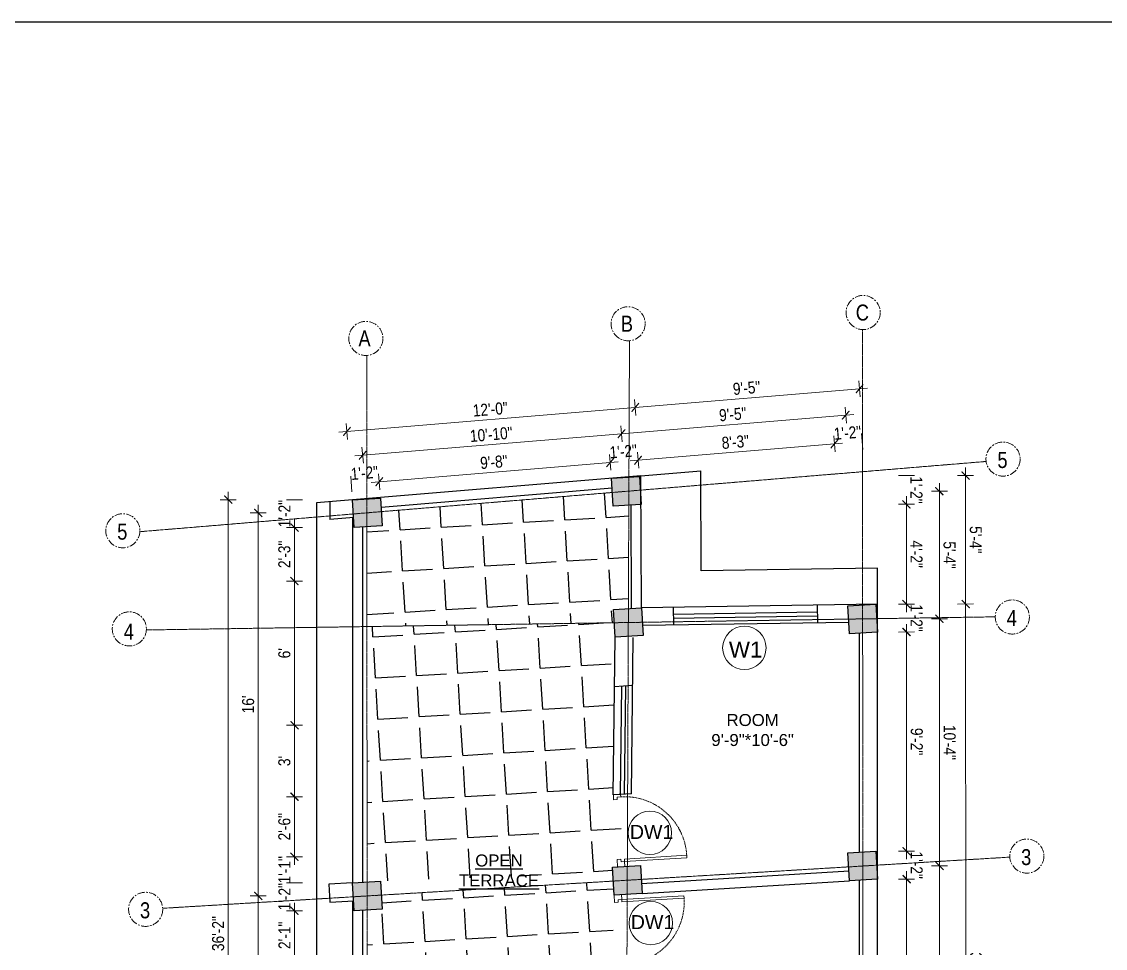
# Model space of a CAD drawing. Header units: inches. Extents: x -10117506 to -5032697, y -6529230 to -3253155.
# Drawn here: x -5048944 to -5048403, y -3256855 to -3256391 of the extents above; entities that cross this region are included whole.
import ezdxf

# ---------------------------------------------------------------- set-up
doc = ezdxf.new("R2010")
doc.units = ezdxf.units.IN
doc.header["$LTSCALE"] = 2
doc.header["$MEASUREMENT"] = 0
doc.header["$PDMODE"] = 34
doc.linetypes.add('CENTER', pattern=[2, 1.25, -0.25, 0.25, -0.25])
doc.linetypes.add('HIDDEN', pattern=[0.375, 0.25, -0.125])
doc.layers.get('0').update_dxf_attribs({"linetype": 'CONTINUOUS'})
doc.layers.get('DEFPOINTS').update_dxf_attribs({"color": 141, "linetype": 'CONTINUOUS'})
doc.layers.add('A-Hatch', color=7, linetype='CONTINUOUS')
for name, color, linetype, lineweight in [('Annotate-Lite.w', 177, 'CONTINUOUS', 9), ('Annotations-Bold.w', 177, 'CONTINUOUS', 13), ('DIM 1-100', 4, 'CONTINUOUS', 13), ('Door-Window.w', 4, 'CONTINUOUS', 15), ('TEXT', 181, 'CONTINUOUS', 25)]:
    doc.layers.add(name, color=color, linetype=linetype, lineweight=lineweight)
doc.styles.add('ARAIL', font='ARIALN.TTF')
doc.styles.add('arial.', font='arial.ttf')
doc.styles.add('gaurav', font='arial.ttf')
doc.styles.get("Standard").update_dxf_attribs({"font": 'ARIALN.TTF'})
doc.dimstyles.new('1 by 96', dxfattribs={"dimtxt": 6, "dimasz": 4, "dimexe": 4, "dimexo": 4, "dimgap": 2, "dimtad": 1, "dimdec": 0, "dimzin": 0, "dimdsep": 46, "dimlunit": 4, "dimtxsty": 'Standard', "dimblk": 'ARCHTICK', "dimcen": 0, "dimdle": 4, "dimadec": 0, "dimazin": 0, "dimtfac": 1, "dimtdec": 0, "dimtix": 1, "dimtofl": 0, "dimtmove": 1, "dimatfit": 3, "dimldrblk": 'ARCHTICK', "dimfxl": 4, "dimfxlon": 1, "dimtolj": 1, "dimtzin": 0, "dimlwd": -1, "dimlwe": -1, "dimarcsym": 0})
pattern_1 = [(3.45713447, (-205718.823, 300270.725), (-1.243724074, 20.587466465), [15, -5.625]), (93.45713447, (-205718.823, 300270.725), (-20.587466465, -1.243724074), [15, -5.625])]

# ---------------------------------------------------------------- blocks, each defined once
blk = doc.blocks.new('3-0')
at = {"ltscale": 3}
for p, q in [((11063.05, 10097.68), (11065.97, 10099.9)), ((11063.05, 10097.68), (11064.53, 10095.73)), ((11065.99, 10096.84), (11064.53, 10095.73)), ((11065.25, 10097.81), (11066.71, 10098.92)), ((11065.99, 10096.84), (11065.25, 10097.81)), ((11065.97, 10099.9), (11066.71, 10098.92)), ((11085.5, 10074.13), (11110.32, 10092.96)), ((11086.24, 10073.15), (11111.05, 10091.97)), ((11111.05, 10091.97), (11110.32, 10092.96)), ((11084.04, 10073.02), (11082.57, 10071.91)), ((11082.57, 10071.91), (11084.79, 10068.98)), ((11084.04, 10073.02), (11084.78, 10072.04)), ((11084.78, 10072.04), (11086.24, 10073.15)), ((11084.79, 10068.98), (11087.72, 10071.2)), ((11086.24, 10073.15), (11085.5, 10074.13)), ((11087.72, 10071.2), (11086.24, 10073.15))]:
    blk.add_line(p, q, dxfattribs=at)
at = {"layer": 'Door-Window.w', "color": 9, "linetype": 'HIDDEN', "lineweight": 18}
blk.add_arc((11085.5, 10074.13), 31.16, 37.1906, 127.1465, dxfattribs=at)
blk = doc.blocks.new('_ArchTick')
at = {"color": 0, "linetype": 'ByBlock', "const_width": 0.15}
blk.add_lwpolyline([(-0.5, -0.5), (0.5, 0.5)], dxfattribs=at)
blk = doc.blocks.new('*D1040')
at = {"layer": 'DEFPOINTS', "color": 0, "ltscale": 0.5, "transparency": 16777216}
for p in [(-5048644.45, -3256597.2), (-5048642.05, -3256625.98), (-5048771.46, -3256636.74)]:
    blk.add_point(p, dxfattribs=at)
at = {"layer": 'DIM 1-100', "color": 0, "ltscale": 0.5, "transparency": 16777216}
for p, q in [((-5048644.12, -3256601.19), (-5048644.78, -3256593.22)), ((-5048777.84, -3256608.29), (-5048640.46, -3256596.87)), ((-5048773.52, -3256611.95), (-5048774.19, -3256603.97))]:
    blk.add_line(p, q, dxfattribs=at)
at = {"layer": 'DIM 1-100', "color": 0, "ltscale": 0.5, "transparency": 16777216, "xscale": 4, "yscale": 4, "zscale": 4}
for p, rotation in [((-5048644.45, -3256597.2), 4.751526984860195), ((-5048773.86, -3256607.96), 184.7515269848602)]:
    blk.add_blockref('_ArchTick', p, dxfattribs=dict(at, rotation=rotation))
at = {"layer": 'DIM 1-100', "color": 0, "ltscale": 0.5, "transparency": 16777216, "insert": (-5048709.57, -3256597.54), "char_height": 6, "attachment_point": 5, "rotation": 4.7515}
blk.add_mtext('\\A1;10\'-10"', dxfattribs=at)
blk = doc.blocks.new('*D1041')
at = {"layer": 'DEFPOINTS', "color": 0, "ltscale": 0.5, "transparency": 16777216}
for p in [(-5048636.16, -3256610.45), (-5048649.46, -3256619.42), (-5048635.49, -3256618.58)]:
    blk.add_point(p, dxfattribs=at)
at = {"layer": 'DIM 1-100', "color": 0, "ltscale": 0.5, "transparency": 16777216}
for p, q in [((-5048649.79, -3256615.43), (-5048650.44, -3256607.63)), ((-5048635.83, -3256614.44), (-5048636.5, -3256606.47))]:
    blk.add_line(p, q, dxfattribs=at)
at = {"layer": 'DIM 1-100', "color": 0, "ltscale": 0.5, "transparency": 16777216, "insert": (-5048643.55, -3256606.04), "char_height": 6, "attachment_point": 5, "rotation": 4.7515}
blk.add_mtext('\\A1;1\'-2"', dxfattribs=at)
blk = doc.blocks.new('*D1042')
at = {"layer": 'DEFPOINTS', "color": 0, "ltscale": 0.5, "transparency": 16777216}
for p in [(-5048765.57, -3256621.21), (-5048649.46, -3256619.42), (-5048764.9, -3256629.33)]:
    blk.add_point(p, dxfattribs=at)
at = {"layer": 'DIM 1-100', "color": 0, "ltscale": 0.5, "transparency": 16777216}
for p, q in [((-5048646.13, -3256611.28), (-5048769.56, -3256621.54)), ((-5048649.79, -3256615.43), (-5048650.44, -3256607.63)), ((-5048765.24, -3256625.2), (-5048765.9, -3256617.22))]:
    blk.add_line(p, q, dxfattribs=at)
at = {"layer": 'DIM 1-100', "color": 0, "ltscale": 0.5, "transparency": 16777216, "xscale": 4, "yscale": 4, "zscale": 4}
for p, rotation in [((-5048650.11, -3256611.61), 4.751526986201986), ((-5048765.57, -3256621.21), 184.751526986202)]:
    blk.add_blockref('_ArchTick', p, dxfattribs=dict(at, rotation=rotation))
at = {"layer": 'DIM 1-100', "color": 0, "ltscale": 0.5, "transparency": 16777216, "insert": (-5048708.26, -3256611.37), "char_height": 6, "attachment_point": 5, "rotation": 4.7515}
blk.add_mtext('\\A1;9\'-8"', dxfattribs=at)
blk = doc.blocks.new('*D1043')
at = {"layer": 'DEFPOINTS', "color": 0, "ltscale": 0.5, "transparency": 16777216}
for p in [(-5048779.52, -3256622.37), (-5048778.87, -3256630.18), (-5048764.9, -3256629.33)]:
    blk.add_point(p, dxfattribs=at)
at = {"layer": 'DIM 1-100', "color": 0, "ltscale": 0.5, "transparency": 16777216}
for p, q in [((-5048779.2, -3256626.19), (-5048779.85, -3256618.38)), ((-5048765.24, -3256625.2), (-5048765.9, -3256617.22))]:
    blk.add_line(p, q, dxfattribs=at)
at = {"layer": 'DIM 1-100', "color": 0, "ltscale": 0.5, "transparency": 16777216, "insert": (-5048772.96, -3256616.8), "char_height": 6, "attachment_point": 5, "rotation": 4.7515}
blk.add_mtext('\\A1;1\'-2"', dxfattribs=at)
blk = doc.blocks.new('*D1044')
at = {"layer": 'DEFPOINTS', "color": 0, "ltscale": 0.5, "transparency": 16777216}
for p in [(-5048781.71, -3256596.01), (-5048634.7, -3256618.19), (-5048778.87, -3256630.18)]:
    blk.add_point(p, dxfattribs=at)
at = {"layer": 'DIM 1-100', "color": 0, "ltscale": 0.5, "transparency": 16777216}
for p, q in [((-5048633.55, -3256583.69), (-5048785.7, -3256596.34)), ((-5048637.21, -3256588.01), (-5048637.87, -3256580.04)), ((-5048781.38, -3256599.99), (-5048782.04, -3256592.02))]:
    blk.add_line(p, q, dxfattribs=at)
at = {"layer": 'DIM 1-100', "color": 0, "ltscale": 0.5, "transparency": 16777216, "xscale": 4, "yscale": 4, "zscale": 4}
for p, rotation in [((-5048637.54, -3256584.02), 4.75152698489647), ((-5048781.71, -3256596.01), 184.7515269848965)]:
    blk.add_blockref('_ArchTick', p, dxfattribs=dict(at, rotation=rotation))
at = {"layer": 'DIM 1-100', "color": 0, "ltscale": 0.5, "transparency": 16777216, "insert": (-5048710.05, -3256584.97), "char_height": 6, "attachment_point": 5, "rotation": 4.7515}
blk.add_mtext('\\A1;12\'-0"', dxfattribs=at)
blk = doc.blocks.new('*D1054')
at = {"layer": 'DEFPOINTS', "color": 0, "ltscale": 0.5, "transparency": 16777216}
for p in [(-5048516.45, -3256682.37), (-5048472.35, -3256682.35), (-5048516.29, -3257048.37)]:
    blk.add_point(p, dxfattribs=at)
at = {"layer": 'DIM 1-100', "color": 0, "ltscale": 0.5, "transparency": 16777216}
for p, q in [((-5048472.19, -3257052.35), (-5048472.35, -3256678.35)), ((-5048476.35, -3256682.35), (-5048468.35, -3256682.34)), ((-5048476.19, -3257048.35), (-5048468.19, -3257048.34))]:
    blk.add_line(p, q, dxfattribs=at)
at = {"layer": 'DIM 1-100', "color": 0, "ltscale": 0.5, "transparency": 16777216, "xscale": 4, "yscale": 4, "zscale": 4}
for p, rotation in [((-5048472.35, -3256682.35), 90.02489108051843), ((-5048472.19, -3257048.35), 270.0248910805184)]:
    blk.add_blockref('_ArchTick', p, dxfattribs=dict(at, rotation=rotation))
at = {"layer": 'DIM 1-100', "color": 0, "ltscale": 0.5, "transparency": 16777216, "insert": (-5048467.21, -3256865.34), "char_height": 6, "attachment_point": 5, "rotation": 270.0249}
blk.add_mtext('\\A1;30\'-6"', dxfattribs=at)
blk = doc.blocks.new('*D1058')
at = {"layer": 'DEFPOINTS', "color": 0, "ltscale": 0.5, "transparency": 16777216}
for p in [(-5048516.39, -3256819.96), (-5048501.87, -3256819.95), (-5048517.17, -3256941.22)]:
    blk.add_point(p, dxfattribs=at)
at = {"layer": 'DIM 1-100', "color": 0, "ltscale": 0.5, "transparency": 16777216}
for p, q in [((-5048501.82, -3256945.22), (-5048501.87, -3256815.95)), ((-5048505.87, -3256819.95), (-5048497.87, -3256819.95)), ((-5048505.82, -3256941.22), (-5048497.82, -3256941.22))]:
    blk.add_line(p, q, dxfattribs=at)
at = {"layer": 'DIM 1-100', "color": 0, "ltscale": 0.5, "transparency": 16777216, "xscale": 4, "yscale": 4, "zscale": 4}
for p, rotation in [((-5048501.87, -3256819.95), 90.02489108108311), ((-5048501.82, -3256941.22), 270.0248910810831)]:
    blk.add_blockref('_ArchTick', p, dxfattribs=dict(at, rotation=rotation))
at = {"layer": 'DIM 1-100', "color": 0, "ltscale": 0.5, "transparency": 16777216, "insert": (-5048496.78, -3256880.58), "char_height": 6, "attachment_point": 5, "rotation": 270.0249}
blk.add_mtext('\\A1;10\'-1"', dxfattribs=at)
blk = doc.blocks.new('*D1059')
at = {"layer": 'DEFPOINTS', "color": 0, "ltscale": 0.5, "transparency": 16777216}
for p in [(-5048517.23, -3256805.98), (-5048501.88, -3256805.97), (-5048516.39, -3256819.96)]:
    blk.add_point(p, dxfattribs=at)
at = {"layer": 'DIM 1-100', "color": 0, "ltscale": 0.5, "transparency": 16777216}
for p, q in [((-5048505.88, -3256805.98), (-5048497.88, -3256805.97)), ((-5048505.87, -3256819.95), (-5048497.87, -3256819.95))]:
    blk.add_line(p, q, dxfattribs=at)
at = {"layer": 'DIM 1-100', "color": 0, "ltscale": 0.5, "transparency": 16777216, "insert": (-5048496.86, -3256812.96), "char_height": 6, "attachment_point": 5, "rotation": 270.0249}
blk.add_mtext('\\A1;1\'-2"', dxfattribs=at)
blk = doc.blocks.new('*D1060')
at = {"layer": 'DEFPOINTS', "color": 0, "ltscale": 0.5, "transparency": 16777216}
for p in [(-5048516.44, -3256696.35), (-5048501.93, -3256696.35), (-5048517.23, -3256805.98)]:
    blk.add_point(p, dxfattribs=at)
at = {"layer": 'DIM 1-100', "color": 0, "ltscale": 0.5, "transparency": 16777216}
for p, q in [((-5048501.88, -3256809.97), (-5048501.93, -3256692.35)), ((-5048505.93, -3256696.35), (-5048497.93, -3256696.34)), ((-5048505.88, -3256805.98), (-5048497.88, -3256805.97))]:
    blk.add_line(p, q, dxfattribs=at)
at = {"layer": 'DIM 1-100', "color": 0, "ltscale": 0.5, "transparency": 16777216, "xscale": 4, "yscale": 4, "zscale": 4}
for p, rotation in [((-5048501.93, -3256696.35), 90.02489108108311), ((-5048501.88, -3256805.97), 270.0248910810831)]:
    blk.add_blockref('_ArchTick', p, dxfattribs=dict(at, rotation=rotation))
at = {"layer": 'DIM 1-100', "color": 0, "ltscale": 0.5, "transparency": 16777216, "insert": (-5048496.84, -3256751.16), "char_height": 6, "attachment_point": 5, "rotation": 270.0249}
blk.add_mtext('\\A1;9\'-2"', dxfattribs=at)
blk = doc.blocks.new('*D1061')
at = {"layer": 'DEFPOINTS', "color": 0, "ltscale": 0.5, "transparency": 16777216}
for p in [(-5048516.45, -3256682.37), (-5048501.93, -3256682.36), (-5048516.44, -3256696.35)]:
    blk.add_point(p, dxfattribs=at)
at = {"layer": 'DIM 1-100', "color": 0, "ltscale": 0.5, "transparency": 16777216}
for p, q in [((-5048505.93, -3256682.36), (-5048497.93, -3256682.36)), ((-5048505.93, -3256696.35), (-5048497.93, -3256696.34))]:
    blk.add_line(p, q, dxfattribs=at)
at = {"layer": 'DIM 1-100', "color": 0, "ltscale": 0.5, "transparency": 16777216, "insert": (-5048496.92, -3256689.35), "char_height": 6, "attachment_point": 5, "rotation": 270.0249}
blk.add_mtext('\\A1;1\'-2"', dxfattribs=at)
blk = doc.blocks.new('*D1062')
at = {"layer": 'DEFPOINTS', "color": 0, "ltscale": 0.5, "transparency": 16777216}
for p in [(-5048634.64, -3256632.55), (-5048501.95, -3256632.49), (-5048516.45, -3256682.37)]:
    blk.add_point(p, dxfattribs=at)
at = {"layer": 'DIM 1-100', "color": 0, "ltscale": 0.5, "transparency": 16777216}
for p, q in [((-5048505.95, -3256632.49), (-5048497.95, -3256632.49)), ((-5048501.93, -3256686.36), (-5048501.96, -3256628.49)), ((-5048505.93, -3256682.36), (-5048497.93, -3256682.36))]:
    blk.add_line(p, q, dxfattribs=at)
at = {"layer": 'DIM 1-100', "color": 0, "ltscale": 0.5, "transparency": 16777216, "xscale": 4, "yscale": 4, "zscale": 4}
for p, rotation in [((-5048501.95, -3256632.49), 90.02489108108311), ((-5048501.93, -3256682.36), 270.0248910810831)]:
    blk.add_blockref('_ArchTick', p, dxfattribs=dict(at, rotation=rotation))
at = {"layer": 'DIM 1-100', "color": 0, "ltscale": 0.5, "transparency": 16777216, "insert": (-5048496.93, -3256657.42), "char_height": 6, "attachment_point": 5, "rotation": 270.0249}
blk.add_mtext('\\A1;4\'-2"', dxfattribs=at)
blk = doc.blocks.new('*D1063')
at = {"layer": 'DEFPOINTS', "color": 0, "ltscale": 0.5, "transparency": 16777216}
for p in [(-5048634.7, -3256618.19), (-5048501.96, -3256618.13), (-5048634.64, -3256632.55)]:
    blk.add_point(p, dxfattribs=at)
at = {"layer": 'DIM 1-100', "color": 0, "ltscale": 0.5, "transparency": 16777216}
for p, q in [((-5048505.96, -3256618.14), (-5048497.96, -3256618.13)), ((-5048505.95, -3256632.49), (-5048497.95, -3256632.49))]:
    blk.add_line(p, q, dxfattribs=at)
at = {"layer": 'DIM 1-100', "color": 0, "ltscale": 0.5, "transparency": 16777216, "insert": (-5048496.95, -3256625.31), "char_height": 6, "attachment_point": 5, "rotation": 270.0249}
blk.add_mtext('\\A1;1\'-2"', dxfattribs=at)
blk = doc.blocks.new('*D1064')
at = {"layer": 'DEFPOINTS', "color": 0, "ltscale": 0.5, "transparency": 16777216}
for p in [(-5048634.7, -3256618.19), (-5048472.38, -3256618.12), (-5048516.45, -3256682.37)]:
    blk.add_point(p, dxfattribs=at)
at = {"layer": 'DIM 1-100', "color": 0, "ltscale": 0.5, "transparency": 16777216}
for p, q in [((-5048472.35, -3256686.35), (-5048472.38, -3256614.12)), ((-5048476.38, -3256618.12), (-5048468.38, -3256618.12)), ((-5048476.35, -3256682.35), (-5048468.35, -3256682.34))]:
    blk.add_line(p, q, dxfattribs=at)
at = {"layer": 'DIM 1-100', "color": 0, "ltscale": 0.5, "transparency": 16777216, "xscale": 4, "yscale": 4, "zscale": 4}
for p, rotation in [((-5048472.38, -3256618.12), 90.02489108108311), ((-5048472.35, -3256682.35), 270.0248910810831)]:
    blk.add_blockref('_ArchTick', p, dxfattribs=dict(at, rotation=rotation))
at = {"layer": 'DIM 1-100', "color": 0, "ltscale": 0.5, "transparency": 16777216, "insert": (-5048467.31, -3256650.23), "char_height": 6, "attachment_point": 5, "rotation": 270.0249}
blk.add_mtext('\\A1;5\'-4"', dxfattribs=at)
blk = doc.blocks.new('*D1065')
at = {"layer": 'DEFPOINTS', "color": 0, "ltscale": 0.5, "transparency": 16777216}
for p in [(-5048537.99, -3256602.29), (-5048635.49, -3256618.58), (-5048531.26, -3256683.22)]:
    blk.add_point(p, dxfattribs=at)
at = {"layer": 'DIM 1-100', "color": 0, "ltscale": 0.5, "transparency": 16777216}
for p, q in [((-5048537.66, -3256606.28), (-5048538.32, -3256598.31)), ((-5048640.15, -3256610.79), (-5048534, -3256601.96)), ((-5048635.83, -3256614.44), (-5048636.5, -3256606.47))]:
    blk.add_line(p, q, dxfattribs=at)
at = {"layer": 'DIM 1-100', "color": 0, "ltscale": 0.5, "transparency": 16777216, "xscale": 4, "yscale": 4, "zscale": 4}
for p, rotation in [((-5048537.99, -3256602.29), 4.751526986202008), ((-5048636.16, -3256610.45), 184.751526986202)]:
    blk.add_blockref('_ArchTick', p, dxfattribs=dict(at, rotation=rotation))
at = {"layer": 'DIM 1-100', "color": 0, "ltscale": 0.5, "transparency": 16777216, "insert": (-5048587.5, -3256601.33), "char_height": 6, "attachment_point": 5, "rotation": 4.7515}
blk.add_mtext('\\A1;8\'-3"', dxfattribs=at)
blk = doc.blocks.new('*D1066')
at = {"layer": 'DEFPOINTS', "color": 0, "ltscale": 0.5, "transparency": 16777216}
for p in [(-5048524.04, -3256601.13), (-5048531.26, -3256683.22), (-5048517.29, -3256682.38)]:
    blk.add_point(p, dxfattribs=at)
at = {"layer": 'DIM 1-100', "color": 0, "ltscale": 0.5, "transparency": 16777216}
for p, q in [((-5048537.66, -3256606.28), (-5048538.32, -3256598.31)), ((-5048523.71, -3256605.12), (-5048524.37, -3256597.15))]:
    blk.add_line(p, q, dxfattribs=at)
at = {"layer": 'DIM 1-100', "color": 0, "ltscale": 0.5, "transparency": 16777216, "insert": (-5048531.43, -3256596.72), "char_height": 6, "attachment_point": 5, "rotation": 4.7515}
blk.add_mtext('\\A1;1\'-2"', dxfattribs=at)
blk = doc.blocks.new('*D1067')
at = {"layer": 'DEFPOINTS', "color": 0, "ltscale": 0.5, "transparency": 16777216}
for p in [(-5048532.32, -3256587.88), (-5048642.05, -3256625.98), (-5048523.85, -3256689.79)]:
    blk.add_point(p, dxfattribs=at)
at = {"layer": 'DIM 1-100', "color": 0, "ltscale": 0.5, "transparency": 16777216}
for p, q in [((-5048531.99, -3256591.87), (-5048532.65, -3256583.9)), ((-5048648.43, -3256597.54), (-5048528.34, -3256587.55)), ((-5048644.12, -3256601.19), (-5048644.78, -3256593.22))]:
    blk.add_line(p, q, dxfattribs=at)
at = {"layer": 'DIM 1-100', "color": 0, "ltscale": 0.5, "transparency": 16777216, "xscale": 4, "yscale": 4, "zscale": 4}
for p, rotation in [((-5048532.32, -3256587.88), 4.751526986202008), ((-5048644.45, -3256597.2), 184.751526986202)]:
    blk.add_blockref('_ArchTick', p, dxfattribs=dict(at, rotation=rotation))
at = {"layer": 'DIM 1-100', "color": 0, "ltscale": 0.5, "transparency": 16777216, "insert": (-5048588.8, -3256587.5), "char_height": 6, "attachment_point": 5, "rotation": 4.7515}
blk.add_mtext('\\A1;9\'-5"', dxfattribs=at)
blk = doc.blocks.new('*D1068')
at = {"layer": 'DEFPOINTS', "color": 0, "ltscale": 0.5, "transparency": 16777216}
for p in [(-5048525.4, -3256574.7), (-5048634.7, -3256618.19), (-5048516.45, -3256682.37)]:
    blk.add_point(p, dxfattribs=at)
at = {"layer": 'DIM 1-100', "color": 0, "ltscale": 0.5, "transparency": 16777216}
for p, q in [((-5048525.06, -3256578.69), (-5048525.73, -3256570.71)), ((-5048641.53, -3256584.35), (-5048521.41, -3256574.37)), ((-5048637.21, -3256588.01), (-5048637.87, -3256580.04))]:
    blk.add_line(p, q, dxfattribs=at)
at = {"layer": 'DIM 1-100', "color": 0, "ltscale": 0.5, "transparency": 16777216, "xscale": 4, "yscale": 4, "zscale": 4}
for p, rotation in [((-5048525.4, -3256574.7), 4.751526986202021), ((-5048637.54, -3256584.02), 184.751526986202)]:
    blk.add_blockref('_ArchTick', p, dxfattribs=dict(at, rotation=rotation))
at = {"layer": 'DIM 1-100', "color": 0, "ltscale": 0.5, "transparency": 16777216, "insert": (-5048581.89, -3256574.32), "char_height": 6, "attachment_point": 5, "rotation": 4.7515}
blk.add_mtext('\\A1;9\'-5"', dxfattribs=at)
blk = doc.blocks.new('*D1069')
at = {"layer": 'DEFPOINTS', "color": 0, "ltscale": 0.5, "transparency": 16777216}
for p in [(-5048523.8, -3256813.39), (-5048485.42, -3256813.37), (-5048523.74, -3256948.63)]:
    blk.add_point(p, dxfattribs=at)
at = {"layer": 'DIM 1-100', "color": 0, "ltscale": 0.5, "transparency": 16777216}
for p, q in [((-5048485.36, -3256952.62), (-5048485.43, -3256809.37)), ((-5048489.42, -3256813.38), (-5048481.42, -3256813.37)), ((-5048489.36, -3256948.62), (-5048481.36, -3256948.61))]:
    blk.add_line(p, q, dxfattribs=at)
at = {"layer": 'DIM 1-100', "color": 0, "ltscale": 0.5, "transparency": 16777216, "xscale": 4, "yscale": 4, "zscale": 4}
for p, rotation in [((-5048485.42, -3256813.37), 90.02489108108311), ((-5048485.36, -3256948.62), 270.0248910810831)]:
    blk.add_blockref('_ArchTick', p, dxfattribs=dict(at, rotation=rotation))
at = {"layer": 'DIM 1-100', "color": 0, "ltscale": 0.5, "transparency": 16777216, "insert": (-5048480.33, -3256880.99), "char_height": 6, "attachment_point": 5, "rotation": 270.0249}
blk.add_mtext('\\A1;11\'-3"', dxfattribs=at)
blk = doc.blocks.new('*D1070')
at = {"layer": 'DEFPOINTS', "color": 0, "ltscale": 0.5, "transparency": 16777216}
for p in [(-5048523.85, -3256689.79), (-5048485.48, -3256689.77), (-5048523.8, -3256813.39)]:
    blk.add_point(p, dxfattribs=at)
at = {"layer": 'DIM 1-100', "color": 0, "ltscale": 0.5, "transparency": 16777216}
for p, q in [((-5048485.42, -3256817.37), (-5048485.48, -3256685.77)), ((-5048489.48, -3256689.77), (-5048481.48, -3256689.77)), ((-5048489.42, -3256813.38), (-5048481.42, -3256813.37))]:
    blk.add_line(p, q, dxfattribs=at)
at = {"layer": 'DIM 1-100', "color": 0, "ltscale": 0.5, "transparency": 16777216, "xscale": 4, "yscale": 4, "zscale": 4}
for p, rotation in [((-5048485.48, -3256689.77), 90.02489108108311), ((-5048485.42, -3256813.37), 270.0248910810831)]:
    blk.add_blockref('_ArchTick', p, dxfattribs=dict(at, rotation=rotation))
at = {"layer": 'DIM 1-100', "color": 0, "ltscale": 0.5, "transparency": 16777216, "insert": (-5048480.39, -3256751.57), "char_height": 6, "attachment_point": 5, "rotation": 270.0249}
blk.add_mtext('\\A1;10\'-4"', dxfattribs=at)
blk = doc.blocks.new('*D1071')
at = {"layer": 'DEFPOINTS', "color": 0, "ltscale": 0.5, "transparency": 16777216}
for p in [(-5048642.05, -3256625.98), (-5048485.51, -3256625.92), (-5048523.85, -3256689.79)]:
    blk.add_point(p, dxfattribs=at)
at = {"layer": 'DIM 1-100', "color": 0, "ltscale": 0.5, "transparency": 16777216}
for p, q in [((-5048485.48, -3256693.77), (-5048485.51, -3256621.92)), ((-5048489.51, -3256625.92), (-5048481.51, -3256625.91)), ((-5048489.48, -3256689.77), (-5048481.48, -3256689.77))]:
    blk.add_line(p, q, dxfattribs=at)
at = {"layer": 'DIM 1-100', "color": 0, "ltscale": 0.5, "transparency": 16777216, "xscale": 4, "yscale": 4, "zscale": 4}
for p, rotation in [((-5048485.51, -3256625.92), 90.02489108108311), ((-5048485.48, -3256689.77), 270.0248910810831)]:
    blk.add_blockref('_ArchTick', p, dxfattribs=dict(at, rotation=rotation))
at = {"layer": 'DIM 1-100', "color": 0, "ltscale": 0.5, "transparency": 16777216, "insert": (-5048480.44, -3256657.84), "char_height": 6, "attachment_point": 5, "rotation": 270.0249}
blk.add_mtext('\\A1;5\'-4"', dxfattribs=at)
blk = doc.blocks.new('*D1032')
at = {"layer": 'DEFPOINTS', "color": 0, "ltscale": 0.5, "transparency": 16777216}
for p in [(-5048778.87, -3256670.88), (-5048807.93, -3256743.01), (-5048778.87, -3256743.01)]:
    blk.add_point(p, dxfattribs=at)
at = {"layer": 'DIM 1-100', "color": 0, "ltscale": 0.5, "transparency": 16777216}
for p, q in [((-5048803.93, -3256670.88), (-5048811.93, -3256670.88)), ((-5048807.93, -3256666.88), (-5048807.93, -3256747.01)), ((-5048803.93, -3256743.01), (-5048811.93, -3256743.01))]:
    blk.add_line(p, q, dxfattribs=at)
at = {"layer": 'DIM 1-100', "color": 0, "ltscale": 0.5, "transparency": 16777216, "xscale": 4, "yscale": 4, "zscale": 4}
for p, rotation in [((-5048807.93, -3256670.88), 90), ((-5048807.93, -3256743.01), 270)]:
    blk.add_blockref('_ArchTick', p, dxfattribs=dict(at, rotation=rotation))
at = {"layer": 'DIM 1-100', "color": 0, "ltscale": 0.5, "transparency": 16777216, "insert": (-5048812.99, -3256706.95), "char_height": 6, "attachment_point": 5, "rotation": 90}
blk.add_mtext("\\A1;6'", dxfattribs=at)
blk = doc.blocks.new('*D1033')
at = {"layer": 'DEFPOINTS', "color": 0, "ltscale": 0.5, "transparency": 16777216}
for p in [(-5048778.87, -3256743.01), (-5048807.93, -3256778.71), (-5048778.87, -3256778.71)]:
    blk.add_point(p, dxfattribs=at)
at = {"layer": 'DIM 1-100', "color": 0, "ltscale": 0.5, "transparency": 16777216}
for p, q in [((-5048807.93, -3256739.01), (-5048807.93, -3256782.71)), ((-5048803.93, -3256743.01), (-5048811.93, -3256743.01)), ((-5048803.93, -3256778.71), (-5048811.93, -3256778.71))]:
    blk.add_line(p, q, dxfattribs=at)
at = {"layer": 'DIM 1-100', "color": 0, "ltscale": 0.5, "transparency": 16777216, "xscale": 4, "yscale": 4, "zscale": 4}
for p, rotation in [((-5048807.93, -3256743.01), 90), ((-5048807.93, -3256778.71), 270)]:
    blk.add_blockref('_ArchTick', p, dxfattribs=dict(at, rotation=rotation))
at = {"layer": 'DIM 1-100', "color": 0, "ltscale": 0.5, "transparency": 16777216, "insert": (-5048812.99, -3256760.86), "char_height": 6, "attachment_point": 5, "rotation": 90}
blk.add_mtext("\\A1;3'", dxfattribs=at)
blk = doc.blocks.new('*D1034')
at = {"layer": 'DEFPOINTS', "color": 0, "ltscale": 0.5, "transparency": 16777216}
for p in [(-5048778.87, -3256778.71), (-5048807.93, -3256808.76), (-5048778.87, -3256808.76)]:
    blk.add_point(p, dxfattribs=at)
at = {"layer": 'DIM 1-100', "color": 0, "ltscale": 0.5, "transparency": 16777216}
for p, q in [((-5048803.93, -3256778.71), (-5048811.93, -3256778.71)), ((-5048807.93, -3256774.71), (-5048807.93, -3256812.76)), ((-5048803.93, -3256808.76), (-5048811.93, -3256808.76))]:
    blk.add_line(p, q, dxfattribs=at)
at = {"layer": 'DIM 1-100', "color": 0, "ltscale": 0.5, "transparency": 16777216, "xscale": 4, "yscale": 4, "zscale": 4}
for p, rotation in [((-5048807.93, -3256778.71), 90), ((-5048807.93, -3256808.76), 270)]:
    blk.add_blockref('_ArchTick', p, dxfattribs=dict(at, rotation=rotation))
at = {"layer": 'DIM 1-100', "color": 0, "ltscale": 0.5, "transparency": 16777216, "insert": (-5048812.99, -3256793.74), "char_height": 6, "attachment_point": 5, "rotation": 90}
blk.add_mtext('\\A1;2\'-6"', dxfattribs=at)
blk = doc.blocks.new('*D1023')
at = {"layer": 'DEFPOINTS', "color": 0, "ltscale": 0.5, "transparency": 16777216}
for p in [(-5048778.87, -3256808.76), (-5048807.93, -3256821.79), (-5048778.87, -3256821.79)]:
    blk.add_point(p, dxfattribs=at)
at = {"layer": 'DIM 1-100', "color": 0, "ltscale": 0.5, "transparency": 16777216}
for p, q in [((-5048803.93, -3256808.76), (-5048811.93, -3256808.76)), ((-5048803.93, -3256821.79), (-5048811.93, -3256821.79))]:
    blk.add_line(p, q, dxfattribs=at)
at = {"layer": 'DIM 1-100', "color": 0, "ltscale": 0.5, "transparency": 16777216, "insert": (-5048812.94, -3256815.28), "char_height": 6, "attachment_point": 5, "rotation": 90}
blk.add_mtext('\\A1;1\'-1"', dxfattribs=at)
blk = doc.blocks.new('*D1024')
at = {"layer": 'DEFPOINTS', "color": 0, "ltscale": 0.5, "transparency": 16777216}
for p in [(-5048778.87, -3256821.79), (-5048807.93, -3256835.76), (-5048778.03, -3256835.76)]:
    blk.add_point(p, dxfattribs=at)
at = {"layer": 'DIM 1-100', "color": 0, "ltscale": 0.5, "transparency": 16777216}
for p, q in [((-5048803.93, -3256821.79), (-5048811.93, -3256821.79)), ((-5048803.93, -3256835.76), (-5048811.93, -3256835.76))]:
    blk.add_line(p, q, dxfattribs=at)
at = {"layer": 'DIM 1-100', "color": 0, "ltscale": 0.5, "transparency": 16777216, "insert": (-5048812.94, -3256828.77), "char_height": 6, "attachment_point": 5, "rotation": 90}
blk.add_mtext('\\A1;1\'-2"', dxfattribs=at)
blk = doc.blocks.new('*D1025')
at = {"layer": 'DEFPOINTS', "color": 0, "ltscale": 0.5, "transparency": 16777216}
for p in [(-5048778.03, -3256835.76), (-5048807.93, -3256860.36), (-5048778.87, -3256860.36)]:
    blk.add_point(p, dxfattribs=at)
at = {"layer": 'DIM 1-100', "color": 0, "ltscale": 0.5, "transparency": 16777216}
for p, q in [((-5048807.93, -3256831.76), (-5048807.93, -3256864.36)), ((-5048803.93, -3256835.76), (-5048811.93, -3256835.76)), ((-5048803.93, -3256860.36), (-5048811.93, -3256860.36))]:
    blk.add_line(p, q, dxfattribs=at)
at = {"layer": 'DIM 1-100', "color": 0, "ltscale": 0.5, "transparency": 16777216, "xscale": 4, "yscale": 4, "zscale": 4}
for p, rotation in [((-5048807.93, -3256835.76), 90), ((-5048807.93, -3256860.36), 270)]:
    blk.add_blockref('_ArchTick', p, dxfattribs=dict(at, rotation=rotation))
at = {"layer": 'DIM 1-100', "color": 0, "ltscale": 0.5, "transparency": 16777216, "insert": (-5048812.94, -3256848.06), "char_height": 6, "attachment_point": 5, "rotation": 90}
blk.add_mtext('\\A1;2\'-1"', dxfattribs=at)
blk = doc.blocks.new('*D1031')
at = {"layer": 'DEFPOINTS', "color": 0, "ltscale": 0.5, "transparency": 16777216}
for p in [(-5048807.93, -3256644.15), (-5048778.03, -3256644.15), (-5048778.87, -3256670.88)]:
    blk.add_point(p, dxfattribs=at)
at = {"layer": 'DIM 1-100', "color": 0, "ltscale": 0.5, "transparency": 16777216}
for p, q in [((-5048807.93, -3256674.88), (-5048807.93, -3256640.15)), ((-5048803.93, -3256644.15), (-5048811.93, -3256644.15)), ((-5048803.93, -3256670.88), (-5048811.93, -3256670.88))]:
    blk.add_line(p, q, dxfattribs=at)
at = {"layer": 'DIM 1-100', "color": 0, "ltscale": 0.5, "transparency": 16777216, "xscale": 4, "yscale": 4, "zscale": 4}
for p, rotation in [((-5048807.93, -3256644.15), 90), ((-5048807.93, -3256670.88), 270)]:
    blk.add_blockref('_ArchTick', p, dxfattribs=dict(at, rotation=rotation))
at = {"layer": 'DIM 1-100', "color": 0, "ltscale": 0.5, "transparency": 16777216, "insert": (-5048812.99, -3256657.52), "char_height": 6, "attachment_point": 5, "rotation": 90}
blk.add_mtext('\\A1;2\'-3"', dxfattribs=at)
blk = doc.blocks.new('*D1035')
at = {"layer": 'DEFPOINTS', "color": 0, "ltscale": 0.5, "transparency": 16777216}
for p in [(-5048807.93, -3256630.18), (-5048778.87, -3256630.18), (-5048778.03, -3256644.15)]:
    blk.add_point(p, dxfattribs=at)
at = {"layer": 'DIM 1-100', "color": 0, "ltscale": 0.5, "transparency": 16777216}
for p, q in [((-5048803.93, -3256630.18), (-5048811.93, -3256630.18)), ((-5048803.93, -3256644.15), (-5048811.93, -3256644.15))]:
    blk.add_line(p, q, dxfattribs=at)
at = {"layer": 'DIM 1-100', "color": 0, "ltscale": 0.5, "transparency": 16777216, "insert": (-5048812.94, -3256637.16), "char_height": 6, "attachment_point": 5, "rotation": 90}
blk.add_mtext('\\A1;1\'-2"', dxfattribs=at)
blk = doc.blocks.new('*D1036')
at = {"layer": 'DEFPOINTS', "color": 0, "ltscale": 0.5, "transparency": 16777216}
for p in [(-5048771.46, -3256636.74), (-5048826.04, -3256828.35), (-5048771.46, -3256828.35)]:
    blk.add_point(p, dxfattribs=at)
at = {"layer": 'DIM 1-100', "color": 0, "ltscale": 0.5, "transparency": 16777216}
for p, q in [((-5048826.04, -3256632.74), (-5048826.04, -3256832.35)), ((-5048822.04, -3256636.74), (-5048830.04, -3256636.74)), ((-5048822.04, -3256828.35), (-5048830.04, -3256828.35))]:
    blk.add_line(p, q, dxfattribs=at)
at = {"layer": 'DIM 1-100', "color": 0, "ltscale": 0.5, "transparency": 16777216, "xscale": 4, "yscale": 4, "zscale": 4}
for p, rotation in [((-5048826.04, -3256636.74), 90), ((-5048826.04, -3256828.35), 270)]:
    blk.add_blockref('_ArchTick', p, dxfattribs=dict(at, rotation=rotation))
at = {"layer": 'DIM 1-100', "color": 0, "ltscale": 0.5, "transparency": 16777216, "insert": (-5048831.11, -3256732.55), "char_height": 6, "attachment_point": 5, "rotation": 90}
blk.add_mtext("\\A1;16'", dxfattribs=at)
blk = doc.blocks.new('*D1037')
at = {"layer": 'DEFPOINTS', "color": 0, "ltscale": 0.5, "transparency": 16777216}
for p in [(-5048771.46, -3256828.35), (-5048826.04, -3256963.6), (-5048771.53, -3256963.6)]:
    blk.add_point(p, dxfattribs=at)
at = {"layer": 'DIM 1-100', "color": 0, "ltscale": 0.5, "transparency": 16777216}
for p, q in [((-5048826.04, -3256824.35), (-5048826.04, -3256967.6)), ((-5048822.04, -3256828.35), (-5048830.04, -3256828.35)), ((-5048822.04, -3256963.6), (-5048830.04, -3256963.6))]:
    blk.add_line(p, q, dxfattribs=at)
at = {"layer": 'DIM 1-100', "color": 0, "ltscale": 0.5, "transparency": 16777216, "xscale": 4, "yscale": 4, "zscale": 4}
for p, rotation in [((-5048826.04, -3256828.35), 90), ((-5048826.04, -3256963.6), 270)]:
    blk.add_blockref('_ArchTick', p, dxfattribs=dict(at, rotation=rotation))
at = {"layer": 'DIM 1-100', "color": 0, "ltscale": 0.5, "transparency": 16777216, "insert": (-5048831.11, -3256895.98), "char_height": 6, "attachment_point": 5, "rotation": 90}
blk.add_mtext('\\A1;11\'-3"', dxfattribs=at)
blk = doc.blocks.new('*D1039')
at = {"layer": 'DEFPOINTS', "color": 0, "ltscale": 0.5, "transparency": 16777216}
for p in [(-5048778.87, -3256630.18), (-5048841.05, -3257064.23), (-5048778.87, -3257064.23)]:
    blk.add_point(p, dxfattribs=at)
at = {"layer": 'DIM 1-100', "color": 0, "ltscale": 0.5, "transparency": 16777216}
for p, q in [((-5048841.05, -3256626.18), (-5048841.05, -3257068.23)), ((-5048837.05, -3256630.18), (-5048845.05, -3256630.18)), ((-5048837.05, -3257064.23), (-5048845.05, -3257064.23))]:
    blk.add_line(p, q, dxfattribs=at)
at = {"layer": 'DIM 1-100', "color": 0, "ltscale": 0.5, "transparency": 16777216, "xscale": 4, "yscale": 4, "zscale": 4}
for p, rotation in [((-5048841.05, -3256630.18), 90), ((-5048841.05, -3257064.23), 270)]:
    blk.add_blockref('_ArchTick', p, dxfattribs=dict(at, rotation=rotation))
at = {"layer": 'DIM 1-100', "color": 0, "ltscale": 0.5, "transparency": 16777216, "insert": (-5048846.11, -3256847.2), "char_height": 6, "attachment_point": 5, "rotation": 90}
blk.add_mtext('\\A1;36\'-2"', dxfattribs=at)

msp = doc.modelspace()

# ---------------------------------------------------------------- hatches: boundary and pattern name
at = {"ltscale": 0.5}
for points in [[(-5048635.49, -3256618.58), (-5048649.46, -3256619.42), (-5048648.62, -3256633.39), (-5048634.64, -3256632.55)], [(-5048764.9, -3256629.33), (-5048778.87, -3256630.18), (-5048778.03, -3256644.15), (-5048764.05, -3256643.31)], [(-5048634.45, -3256684.19), (-5048648.42, -3256685.04), (-5048647.58, -3256699.01), (-5048633.6, -3256698.17)], [(-5048517.29, -3256682.38), (-5048531.26, -3256683.22), (-5048530.42, -3256697.2), (-5048516.44, -3256696.35)], [(-5048517.23, -3256805.98), (-5048531.21, -3256806.83), (-5048530.36, -3256820.8), (-5048516.39, -3256819.96)], [(-5048634.98, -3256813.09), (-5048648.95, -3256813.94), (-5048648.11, -3256827.91), (-5048634.13, -3256827.07)], [(-5048764.9, -3256820.94), (-5048778.87, -3256821.79), (-5048778.03, -3256835.76), (-5048764.05, -3256834.92)]]:
    msp.add_hatch(color=1, dxfattribs=at).paths.add_polyline_path(points)
at = {"layer": 'A-Hatch', "ltscale": 0.5}
h = msp.add_hatch(dxfattribs=at)
h.set_pattern_fill('ANGLE', color=256, scale=75, angle=3.4571)
h.set_pattern_definition(pattern_1)
h.paths.add_polyline_path([(-5048648.02, -3256691.71), (-5048648.42, -3256685.04), (-5048640.98, -3256684.59), (-5048640.77, -3256632.92), (-5048648.62, -3256633.39), (-5048649.03, -3256626.56), (-5048764.49, -3256636.15), (-5048764.05, -3256643.31), (-5048771.77, -3256643.77), (-5048771.73, -3256693.62)])
h = msp.add_hatch(dxfattribs=at)
h.set_pattern_fill('ANGLE', color=256, scale=75, angle=3.4571)
h.set_pattern_definition([(3.45713447, (0, 0), (-1.243724074, 20.587466465), [15, -5.625]), (93.45713447, (0, 0), (-20.587466465, -1.243724074), [15, -5.625])])
edge = h.paths.add_edge_path()
edge.add_line((-5048771.64, -3256821.35), (-5048764.9, -3256820.94))
edge.add_line((-5048764.9, -3256820.94), (-5048648.8, -3256816.52))
edge.add_line((-5048648.8, -3256816.52), (-5048649.17, -3256810.27))
edge.add_line((-5048649.17, -3256810.27), (-5048641.5, -3256809.81))
edge.add_line((-5048641.5, -3256809.81), (-5048641.37, -3256778.78))
edge.add_ellipse((-5048642.93, -3256809.9), major_axis=(-26.09, 17.02), ratio=1, start_angle=300.2544, end_angle=306.5336)
edge.add_line((-5048644.78, -3256778.79), (-5048644.78, -3256778.85))
edge.add_line((-5048644.78, -3256778.85), (-5048646.61, -3256778.96))
edge.add_line((-5048646.61, -3256778.96), (-5048646.54, -3256780.18))
edge.add_line((-5048646.54, -3256780.18), (-5048648.55, -3256780.3))
edge.add_line((-5048648.55, -3256780.3), (-5048647.58, -3256699.01))
edge.add_line((-5048647.58, -3256699.01), (-5048648.02, -3256691.71))
edge.add_line((-5048648.02, -3256691.71), (-5048771.73, -3256693.62))
edge.add_line((-5048771.73, -3256693.62), (-5048771.64, -3256821.35))
h.paths.add_polyline_path([(-5048727.1, -3256826.44), (-5048684.05, -3256826.44), (-5048684.05, -3256803.97), (-5048727.1, -3256803.97)], flags=9)
h = msp.add_hatch(dxfattribs=at)
h.set_pattern_fill('ANGLE', color=256, scale=75, angle=3.4571)
h.set_pattern_definition(pattern_1)
h.paths.add_polyline_path([(-5048648.41, -3256822.87), (-5048648.53, -3256820.93), (-5048764.48, -3256827.93), (-5048764.05, -3256834.92), (-5048771.63, -3256835.38), (-5048771.54, -3256956.59), (-5048764.9, -3256956.19), (-5048764.48, -3256963.18), (-5048649.31, -3256956.22), (-5048649.29, -3256952.86), (-5048649.51, -3256949.22), (-5048648.92, -3256898.32)])

# ---------------------------------------------------------------- linework, layer by layer
at = {"ltscale": 0.5}
for p, q in [((-5048634.7, -3256618.19), (-5048604.71, -3256615.7)), ((-5048604.52, -3256665.73), (-5048604.71, -3256615.7)), ((-5048634.7, -3256618.19), (-5048778.87, -3256630.18)), ((-5048634.45, -3256684.19), (-5048634.7, -3256618.19)), ((-5048649.16, -3256624.41), (-5048764.62, -3256634.01)), ((-5048778.87, -3256630.18), (-5048796.87, -3256631.67)), ((-5048796.87, -3256631.67), (-5048796.87, -3257083.35)), ((-5048790.29, -3256631.12), (-5048790.29, -3256640.16)), ((-5048639.45, -3256684.21), (-5048639.64, -3256632.85)), ((-5048778.33, -3256639.16), (-5048790.29, -3256640.16)), ((-5048778.87, -3256639.21), (-5048778.87, -3256821.79)), ((-5048773.87, -3256643.9), (-5048773.87, -3256821.49)), ((-5048516.45, -3256664.36), (-5048604.52, -3256665.73)), ((-5048516.45, -3256682.37), (-5048516.45, -3256664.36)), ((-5048516.45, -3256682.37), (-5048634.45, -3256684.19)), ((-5048618.33, -3256692.94), (-5048618.47, -3256683.94)), ((-5048618.41, -3256687.44), (-5048546.42, -3256686.33)), ((-5048546.33, -3256691.83), (-5048546.47, -3256682.83)), ((-5048516.29, -3257048.37), (-5048516.45, -3256682.37)), ((-5048530.76, -3256691.59), (-5048633.91, -3256693.18)), ((-5048618.38, -3256689.44), (-5048546.39, -3256688.33)), ((-5048525.39, -3256806.47), (-5048525.44, -3256696.9)), ((-5048648.52, -3256777.85), (-5048647.58, -3256699.01)), ((-5048639.51, -3256777.3), (-5048638.58, -3256699.12)), ((-5048638.87, -3256723.17), (-5048647.87, -3256723.71)), ((-5048644.37, -3256723.5), (-5048645.02, -3256777.64)), ((-5048642.37, -3256723.38), (-5048643.02, -3256777.51)), ((-5048639.51, -3256777.3), (-5048648.52, -3256777.85)), ((-5048634.43, -3256822.08), (-5048530.66, -3256815.81)), ((-5048778.87, -3256821.79), (-5048790.85, -3256822.51)), ((-5048790.85, -3256822.51), (-5048790.31, -3256831.49)), ((-5048634.13, -3256827.07), (-5048530.36, -3256820.8)), ((-5048525.33, -3256941.72), (-5048525.39, -3256820.5)), ((-5048790.31, -3256831.49), (-5048778.33, -3256830.77)), ((-5048778.87, -3256830.8), (-5048778.87, -3257064.23)), ((-5048773.87, -3256835.51), (-5048773.87, -3256956.73))]:
    msp.add_line(p, q, dxfattribs=at)
for points in [[(-5051055.86, -3256391.09), (-5047761.72, -3256391.09), (-5047761.72, -3257342.55), (-5051055.86, -3257342.55)], [(-5048649.46, -3256619.42), (-5048635.49, -3256618.58), (-5048634.64, -3256632.55), (-5048648.62, -3256633.39)], [(-5048778.87, -3256630.18), (-5048764.9, -3256629.33), (-5048764.05, -3256643.31), (-5048778.03, -3256644.15)], [(-5048648.42, -3256685.04), (-5048634.45, -3256684.19), (-5048633.6, -3256698.17), (-5048647.58, -3256699.01)], [(-5048531.26, -3256683.22), (-5048517.29, -3256682.38), (-5048516.44, -3256696.35), (-5048530.42, -3256697.2)], [(-5048531.21, -3256806.83), (-5048517.23, -3256805.98), (-5048516.39, -3256819.96), (-5048530.36, -3256820.8)], [(-5048648.95, -3256813.94), (-5048634.98, -3256813.09), (-5048634.13, -3256827.07), (-5048648.11, -3256827.91)], [(-5048778.87, -3256821.79), (-5048764.9, -3256820.94), (-5048764.05, -3256834.92), (-5048778.03, -3256835.76)]]:
    msp.add_lwpolyline(points, close=True, dxfattribs=at)
at = {"layer": 'Annotate-Lite.w', "ltscale": 0.005}
for centre in [(-5048582.99, -3256704.3), (-5048630.23, -3256796.8), (-5048629.78, -3256841.91)]:
    msp.add_circle(centre, 10.86, dxfattribs=at)
at = {"layer": 'Annotations-Bold.w', "linetype": 'CENTER', "ltscale": 0.3}
for p, q in [((-5048523.92, -3256545.08), (-5048523.66, -3257126.13)), ((-5048640.44, -3256550.67), (-5048642.83, -3257133.13)), ((-5048771.83, -3256558.03), (-5048771.4, -3257141.1)), ((-5048462.44, -3256611.07), (-5048885.25, -3256646.18)), ((-5048457.85, -3256688.77), (-5048881.99, -3256695.33)), ((-5048450.57, -3256808.97), (-5048873.84, -3256834.54))]:
    msp.add_line(p, q, dxfattribs=at)
at = {"layer": 'Annotations-Bold.w', "linetype": 'CENTER', "ltscale": 1.5}
for centre in [(-5048523.59, -3256536.55), (-5048641.13, -3256542.16), (-5048772.26, -3256549.51), (-5048453.66, -3256609.86), (-5048893.77, -3256645.7), (-5048449.01, -3256688.83), (-5048890.52, -3256694.8), (-5048441.76, -3256808.43), (-5048882.36, -3256835.05)]:
    msp.add_circle(centre, 8.53, dxfattribs=at)

# ---------------------------------------------------------------- block references
at = {"layer": 'Door-Window.w', "linetype": 'ByBlock', "yscale": 0.9997910037636757, "zscale": 0.9997910039624012}
for p, xscale, rotation in [((-5063453.33, -3259031.26), 0.9997910043702506, 326.266539257078), ((-5063614.33, -3256409.08), -0.9997910043702506, 220.6477296775701)]:
    msp.add_blockref('3-0', p, dxfattribs=dict(at, xscale=xscale, rotation=rotation))

# ---------------------------------------------------------------- texts
at = {"layer": 'Annotate-Lite.w', "ltscale": 0.005, "attachment_point": 1, "style": 'gaurav'}
for s, insert, char_height in [('W1', (-5048590.74, -3256701.12), 8), ('DW1', (-5048640.24, -3256792.84), 7), ('DW1', (-5048639.79, -3256837.95), 7)]:
    msp.add_mtext_dynamic_manual_height_columns(s, width=8, gutter_width=100, heights=[0], dxfattribs=dict(at, insert=insert, char_height=char_height))
at = {"layer": 'Annotations-Bold.w', "linetype": 'CENTER', "ltscale": 1.5, "char_height": 8, "attachment_point": 1, "style": 'ARAIL'}
for s, insert in [('C', (-5048527.31, -3256532.57)), ('B', (-5048644.8, -3256538.15)), ('A', (-5048775.98, -3256545.54)), ('5', (-5048456.48, -3256606.32)), ('5', (-5048896.6, -3256642.16)), ('4', (-5048451.81, -3256685.28)), ('4', (-5048893.32, -3256692.14)), ('3', (-5048444.63, -3256804.93)), ('3', (-5048885.22, -3256831.55))]:
    msp.add_mtext_dynamic_manual_height_columns(s, width=6.5393, gutter_width=100, heights=[0], dxfattribs=dict(at, insert=insert))
at = {"layer": 'TEXT', "lineweight": -2, "insert": (-5048578.87, -3256745.41), "char_height": 6, "attachment_point": 5, "style": 'arial.'}
msp.add_mtext_dynamic_manual_height_columns('ROOM\\P9\'-9"*10\'-6"', width=45.7314, gutter_width=30, heights=[0], dxfattribs=at)
at = {"layer": 'TEXT', "lineweight": -2, "insert": (-5048705.7, -3256815.66), "char_height": 6, "width": 127.5059, "attachment_point": 5, "style": 'arial.'}
msp.add_mtext('{\\LOPEN \\PTERRACE}', dxfattribs=at)

# ---------------------------------------------------------------- dimensions: what is measured, and where the dimension line sits
at = {"layer": 'DIM 1-100', "ltscale": 0.5}
for base, p1, p2, angle, picture, middle in [((-5048525.4, -3256574.7), (-5048634.7, -3256618.19), (-5048516.45, -3256682.37), 4.7515, '*D1068', (-5048581.89, -3256574.32)), ((-5048532.32, -3256587.88), (-5048642.05, -3256625.98), (-5048523.85, -3256689.79), 184.7515, '*D1067', (-5048588.8, -3256587.5)), ((-5048524.04, -3256601.13), (-5048531.26, -3256683.22), (-5048517.29, -3256682.38), 184.7515, '*D1066', (-5048531.43, -3256596.72)), ((-5048537.99, -3256602.29), (-5048635.49, -3256618.58), (-5048531.26, -3256683.22), 184.7515, '*D1065', (-5048587.5, -3256601.33)), ((-5048636.16, -3256610.45), (-5048649.46, -3256619.42), (-5048635.49, -3256618.58), 184.7515, '*D1041', (-5048643.55, -3256606.04)), ((-5048765.57, -3256621.21), (-5048649.46, -3256619.42), (-5048764.9, -3256629.33), 184.7515, '*D1042', (-5048708.26, -3256611.37)), ((-5048779.52, -3256622.37), (-5048764.9, -3256629.33), (-5048778.87, -3256630.18), 184.7515, '*D1043', (-5048772.96, -3256616.8)), ((-5048472.38, -3256618.12), (-5048516.45, -3256682.37), (-5048634.7, -3256618.19), 270.0249, '*D1064', (-5048467.31, -3256650.23)), ((-5048501.96, -3256618.13), (-5048634.64, -3256632.55), (-5048634.7, -3256618.19), 270.0249, '*D1063', (-5048496.95, -3256625.31)), ((-5048485.51, -3256625.92), (-5048523.85, -3256689.79), (-5048642.05, -3256625.98), 270.0249, '*D1071', (-5048480.44, -3256657.84)), ((-5048807.93, -3256630.18), (-5048778.03, -3256644.15), (-5048778.87, -3256630.18), 90, '*D1035', (-5048812.94, -3256637.16)), ((-5048501.95, -3256632.49), (-5048516.45, -3256682.37), (-5048634.64, -3256632.55), 270.0249, '*D1062', (-5048496.93, -3256657.42)), ((-5048807.93, -3256644.15), (-5048778.87, -3256670.88), (-5048778.03, -3256644.15), 90, '*D1031', (-5048812.99, -3256657.52)), ((-5048807.93, -3256743.01), (-5048778.87, -3256670.88), (-5048778.87, -3256743.01), 90, '*D1032', (-5048812.99, -3256706.95)), ((-5048501.93, -3256682.36), (-5048516.44, -3256696.35), (-5048516.45, -3256682.37), 270.0249, '*D1061', (-5048496.92, -3256689.35)), ((-5048485.48, -3256689.77), (-5048523.8, -3256813.39), (-5048523.85, -3256689.79), 270.0249, '*D1070', (-5048480.39, -3256751.57)), ((-5048501.93, -3256696.35), (-5048517.23, -3256805.98), (-5048516.44, -3256696.35), 270.0249, '*D1060', (-5048496.84, -3256751.16)), ((-5048807.93, -3256778.71), (-5048778.87, -3256743.01), (-5048778.87, -3256778.71), 90, '*D1033', (-5048812.99, -3256760.86)), ((-5048807.93, -3256808.76), (-5048778.87, -3256778.71), (-5048778.87, -3256808.76), 90, '*D1034', (-5048812.99, -3256793.74)), ((-5048807.93, -3256821.79), (-5048778.87, -3256808.76), (-5048778.87, -3256821.79), 90, '*D1023', (-5048812.94, -3256815.28)), ((-5048501.88, -3256805.97), (-5048516.39, -3256819.96), (-5048517.23, -3256805.98), 270.0249, '*D1059', (-5048496.86, -3256812.96)), ((-5048485.42, -3256813.37), (-5048523.74, -3256948.63), (-5048523.8, -3256813.39), 270.0249, '*D1069', (-5048480.33, -3256880.99)), ((-5048501.87, -3256819.95), (-5048517.17, -3256941.22), (-5048516.39, -3256819.96), 270.0249, '*D1058', (-5048496.78, -3256880.58)), ((-5048807.93, -3256835.76), (-5048778.87, -3256821.79), (-5048778.03, -3256835.76), 90, '*D1024', (-5048812.94, -3256828.77)), ((-5048826.04, -3256963.6), (-5048771.46, -3256828.35), (-5048771.53, -3256963.6), 90, '*D1037', (-5048831.11, -3256895.98)), ((-5048807.93, -3256860.36), (-5048778.03, -3256835.76), (-5048778.87, -3256860.36), 90, '*D1025', (-5048812.94, -3256848.06))]:
    dim = msp.add_linear_dim(base=base, p1=p1, p2=p2, angle=angle, dimstyle='1 by 96', dxfattribs=at)
    dim.commit()
    dim.dimension.update_dxf_attribs({"geometry": picture, "text_midpoint": middle})
dim = msp.add_aligned_dim(p1=(-5048634.7, -3256618.19), p2=(-5048778.87, -3256630.18), distance=-34.29, text='12\'-0"', dimstyle='1 by 96', dxfattribs=at)
dim.commit()
dim.dimension.update_dxf_attribs({"geometry": '*D1044', "text_midpoint": (-5048710.05, -3256584.97)})
for p1, p2, distance, picture, middle in [((-5048771.46, -3256636.74), (-5048642.05, -3256625.98), 28.88, '*D1040', (-5048709.57, -3256597.54)), ((-5048778.87, -3256630.18), (-5048778.87, -3257064.23), -62.18, '*D1039', (-5048846.11, -3256847.2)), ((-5048771.46, -3256636.74), (-5048771.46, -3256828.35), -54.58, '*D1036', (-5048831.11, -3256732.55)), ((-5048516.29, -3257048.37), (-5048516.45, -3256682.37), -44.09, '*D1054', (-5048467.21, -3256865.34))]:
    dim = msp.add_aligned_dim(p1=p1, p2=p2, distance=distance, dimstyle='1 by 96', dxfattribs=at)
    dim.commit()
    dim.dimension.update_dxf_attribs({"geometry": picture, "text_midpoint": middle})

doc.saveas('drawing.dxf')
